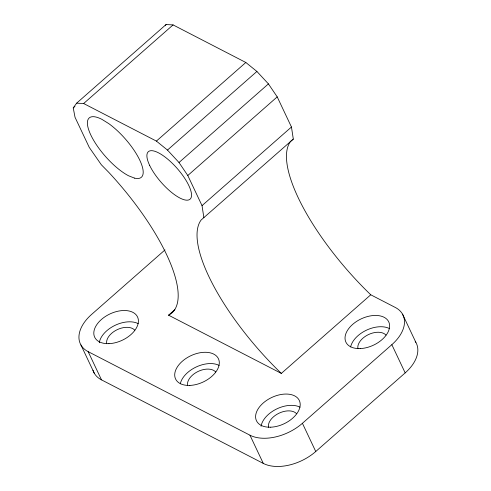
<?xml version="1.0" encoding="UTF-8"?>
<svg xmlns="http://www.w3.org/2000/svg" width="491" height="491" viewBox="0 0 491 491"><rect width="100%" height="100%" fill="white"/><g stroke="black" fill="none" stroke-linecap="round" stroke-linejoin="round"><path stroke-width="0.74" d="M281.337 373.406L168.573 315.179A135.897 45.553 48.7 0 0 108.781 172.353L101.336 164.767L89.264 147.404L75.025 117.275L73.239 107.903L76.639 103.165L166.068 24.55L173.071 24.906L245.831 62.48L256.903 71.453L268.424 83.893L277.212 96.887L291.458 127.016L293.311 139.106L201.114 220.029A135.897 45.553 48.7 0 0 281.337 373.406L370.76 294.79L395.273 307.446A39.495 24.206 -25.3 0 1 391.843 344.676L405.179 372.89L315.756 451.505A39.495 24.206 -25.3 0 1 263.293 463.412L101.502 379.868A39.495 24.206 -25.3 0 1 92.989 370.251M165.215 25.735L166.068 24.55M73.239 107.903L74.957 106.387M76.639 103.165L83.642 103.521L173.071 24.906M83.642 103.521L156.402 141.095L245.831 62.48M156.402 141.095L167.474 150.068L256.903 71.453M203.882 217.722L202.028 205.631L187.789 175.502L179 162.509L268.424 83.893M187.789 175.502L277.212 96.887M202.028 205.631L291.458 127.016M164.97 249.925L91.596 314.43A39.495 24.206 -25.3 0 0 88.165 351.654L101.502 379.868M168.573 315.179L174.876 309.637M88.165 351.654L249.956 435.198A39.495 24.206 -25.3 0 0 302.419 423.291L391.843 344.676M293.311 139.106L290.543 141.414A135.897 45.553 48.7 0 0 370.76 294.79M167.474 150.068L179 162.509M402.528 314.16L415.865 342.374M302.419 423.291L315.756 451.505M249.956 435.198L263.293 463.412M80.911 344.94L94.247 373.154M415.196 341.294A39.495 24.206 -25.3 0 1 405.179 372.89M106.707 343.737A15.798 9.685 -25.3 0 1 117.128 329.707A15.798 9.685 -25.3 0 1 134.78 330.191M187.599 385.509A15.798 9.685 -25.3 0 1 198.02 371.478A15.798 9.685 -25.3 0 1 215.678 371.963M357.921 348.659A15.798 9.685 -25.3 0 1 368.342 334.635A15.798 9.685 -25.3 0 1 386 335.12M268.497 427.28A15.798 9.685 -25.3 0 1 278.919 413.25A15.798 9.685 -25.3 0 1 296.576 413.735M99.274 342.736A23.697 14.521 -25.3 0 1 114.734 325.49A23.697 14.521 -25.3 0 1 138.21 323.637M180.295 383.809A23.697 14.521 -25.3 0 1 196.093 367.035A23.697 14.521 -25.3 0 1 219.109 365.402M350.617 346.959A23.697 14.521 -25.3 0 1 366.421 330.191A23.697 14.521 -25.3 0 1 389.431 328.559M261.065 426.28A23.697 14.521 -25.3 0 1 276.525 409.028A23.697 14.521 -25.3 0 1 300.007 407.174M134.522 178.123L128.636 175.809A39.495 13.239 48.7 0 1 90.78 134.933A39.495 13.239 48.7 0 1 101.962 119.381L108.763 123.615A39.495 13.239 48.7 0 1 139.812 160.25A39.495 13.239 48.7 0 1 134.522 178.123M149.614 165.314A31.596 10.587 48.7 0 0 188.274 200.052A31.596 10.587 48.7 0 0 169.794 160.956A31.596 10.587 48.7 0 0 149.614 165.314M108.947 343.651A23.697 14.521 -25.3 0 0 137.989 318.119A23.697 14.521 -25.3 0 0 101.404 319.494A23.697 14.521 -25.3 0 0 108.947 343.651M189.839 385.423A23.697 14.521 -25.3 0 0 218.882 359.891A23.697 14.521 -25.3 0 0 182.302 361.266A23.697 14.521 -25.3 0 0 189.839 385.423M270.737 427.195A23.697 14.521 -25.3 0 0 299.78 401.663A23.697 14.521 -25.3 0 0 263.194 403.037A23.697 14.521 -25.3 0 0 270.737 427.195M360.161 348.579A23.697 14.521 -25.3 0 0 389.203 323.047A23.697 14.521 -25.3 0 0 352.624 324.422A23.697 14.521 -25.3 0 0 360.161 348.579"/></g></svg>
